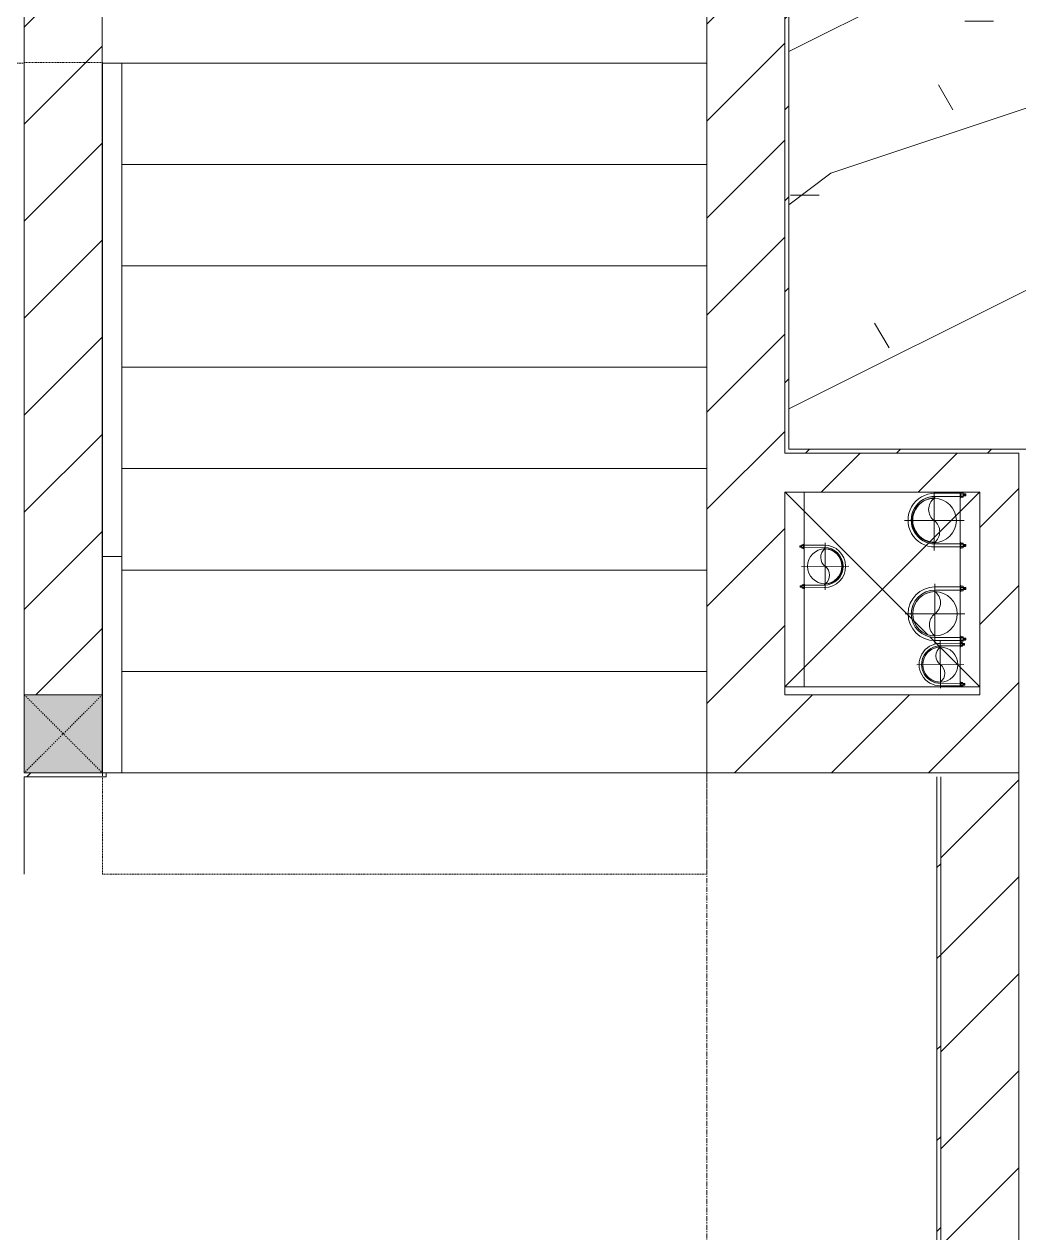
# Model space of a CAD drawing. Header units: millimetres. Extents: x 5357 to 259384, y -16348 to 109893.
# Drawn here: x 116502 to 119053, y 73337 to 76437 of the extents above; entities that cross this region are included whole.
import ezdxf

# ---------------------------------------------------------------- set-up
doc = ezdxf.new("R2010")
doc.units = ezdxf.units.MM
for name, pattern in [('Dash', [6, 3, -3]), ('Grid Line', [22.225, 12.7, -3.175, 3.175, -3.175]), ('IMPORT-CENTER _3_', [10.16, 6.35, -1.27, 1.27, -1.27]), ('Overhead', [3.96875, 2.38125, -1.5875])]:
    doc.linetypes.add(name, pattern=pattern)
for name, color, linetype, lineweight in [('0-1', 7, 'Continuous', 5), ('0-2', 53, 'Continuous', 9), ('A-FLOR', 192, 'Continuous', 9), ('A-FLOR-1', 53, 'Continuous', 9), ('A-FLOR-HRAL', 11, 'Continuous', 9), ('A-FLOR-PATT-1', 10, 'Continuous', 9), ('A-WALL', 113, 'Continuous', 9), ('A-WALL-3', 113, 'Continuous', 18), ('A-WALL-PATT', 111, 'Continuous', 9), ('A-WALL-PATT-2', 53, 'Continuous', 9), ('G-IMPT', 8, 'Continuous', 9), ('G-IMPT-2', 8, 'IMPORT-CENTER _3_', 9), ('I-WALL-1', 9, 'Continuous', 18), ('I-WALL-3', 2, 'Continuous', 18), ('M-EQPM', 50, 'Continuous', 9), ('S-COLS', 52, 'Continuous', 9), ('S-COLS-1', 253, 'Continuous', 5), ('S-COLS-5', 52, 'Continuous', 18), ('S-COLS-6', 52, 'Dash', 9), ('S-COLS-HDLN', 52, 'Dash', 9), ('S-GRID-1', 1, 'Grid Line', 9), ('S-STRS', 31, 'Continuous', 9), ('S-STRS-MBND', 31, 'Overhead', 9)]:
    doc.layers.add(name, color=color, linetype=linetype, lineweight=lineweight)
pattern_1 = [(45, (0, 0), (-116.67262, 116.67262), [])]
pattern_2 = [(45, (0, 0), (-124.4508, 124.4508), [])]

# ---------------------------------------------------------------- blocks, each defined once
blk = doc.blocks.new('NCV_TKTC_KET CAU_rvt-1-TKCS_MB CẢNH QUAN CÂY XANH')
at = {"layer": 'A-FLOR-1'}
blk.add_line((118952.5, 74737.4), (118452.6, 74737.4), dxfattribs=at)
blk = doc.blocks.new('NCV_TKTC_TANG 1_rvt-1-TKCS_MB CẢNH QUAN CÂY XANH')
at = {"layer": 'A-FLOR-PATT-1'}
h = blk.add_hatch(dxfattribs=at)
h.set_pattern_fill('FP_8', color=256, style=0, pattern_type=2)
h.set_pattern_definition([(0, (0, 0), (1788.16, 447.04), [73.762, -1267.358, 73.762, -1267.358, -7152.64]), (0, (0, 0), (1788.16, 447.04), [-2682.24, 73.762, -2608.478, 73.762, -1267.358, -3129.28]), (0, (0, 0), (1788.16, 447.04), [-6705.6, 73.762, -820.318, 73.762, -2161.438]), (120, (670.56, 223.5), (-1281.228, 1325.072), [73.762, -1267.358, 73.762, -8419.998]), (120, (670.56, 223.5), (-1281.228, 1325.072), [-1414.882, -1267.358, 73.762, -2608.478, -4470.4]), (120, (670.56, 223.5), (-1281.228, 1325.072), [-5364.48, 73.762, -1267.358, 73.762, -3055.518]), (120, (670.56, 223.5), (-1281.228, 1325.072), [-6779.362, -820.318, 73.762, -2161.438]), (240, (894.1, 1117.6), (-506.932, -1772.112), [73.762, -1267.358, 73.762, -8419.998]), (240, (894.1, 1117.6), (-506.932, -1772.112), [-1414.882, -1267.358, 73.762, -2608.478, -4470.4]), (240, (894.1, 1117.6), (-506.932, -1772.112), [-5364.48, 73.762, -1267.358, 73.762, -3055.518]), (240, (894.1, 1117.6), (-506.932, -1772.112), [-6779.362, -820.318, 73.762, -2161.438])])
h.paths.add_polyline_path([(119192.6, 75336.9), (119952.6, 75336.9), (119952.6, 75346.9), (120052.6, 75346.9), (120053.9, 75592), (121652.6, 75592), (121652.6, 75346.9), (122752.6, 75346.9), (122752.6, 77876.9), (122242.6, 77876.9), (122242.6, 78026.9), (122042.5, 78026.9), (122042.5, 77576.6), (121592.5, 77576.6), (121592.5, 76088), (121588.7, 76059.3), (121577.6, 76032.5), (121558.7, 76008.5), (121536.9, 75991.8), (121510.1, 75980.7), (121481.4, 75976.9), (120052.6, 75977.1), (120025.2, 75980.7), (119998.4, 75991.8), (119975.4, 76009.5), (119957.7, 76032.5), (119946.6, 76059.3), (119942.8, 76088), (119942.8, 77576.6), (119492.8, 77576.6), (119492.8, 78026.9), (119012.6, 78026.9), (119012.6, 76526.9), (118462.6, 76526.9), (118462.6, 75346.9), (119152.6, 75346.9), (119152.6, 75336.9)])
h = blk.add_hatch(dxfattribs=at)
h.set_pattern_fill('FP_4', color=256, style=0, pattern_type=2)
h.set_pattern_definition([(216.87, (366.52, 916.3), (2748.89673, 1832.6049), [458.15, -4123.35]), (206.565, (916.3, 641.4), (-916.3012, -916.2996), [1024.455, -1024.455]), (198.435, (916.3, 183.26), (-1832.59854, -916.30195), [579.52, -2318.076])])
h.paths.add_polyline_path([(119192.6, 75336.9), (119952.6, 75336.9), (119952.6, 75346.9), (120052.6, 75346.9), (120053.9, 75592), (121652.6, 75592), (121652.6, 75346.9), (122752.6, 75346.9), (122752.6, 77876.9), (122242.6, 77876.9), (122242.6, 78026.9), (122042.5, 78026.9), (122042.5, 77576.6), (121592.5, 77576.6), (121592.5, 76088), (121588.7, 76059.3), (121577.6, 76032.5), (121558.7, 76008.5), (121536.9, 75991.8), (121510.1, 75980.7), (121481.4, 75976.9), (120052.6, 75977.1), (120025.2, 75980.7), (119998.4, 75991.8), (119975.4, 76009.5), (119957.7, 76032.5), (119946.6, 76059.3), (119942.8, 76088), (119942.8, 77576.6), (119492.8, 77576.6), (119492.8, 78026.9), (119012.6, 78026.9), (119012.6, 76526.9), (118462.6, 76526.9), (118462.6, 75346.9), (119152.6, 75346.9), (119152.6, 75336.9)])
at = {"layer": 'A-WALL-PATT-2'}
h = blk.add_hatch(dxfattribs=at)
h.set_pattern_fill('FP_10', color=256, style=0, pattern_type=2)
h.set_pattern_definition(pattern_1)
h.paths.add_polyline_path([(118462.6, 75346.9), (118462.6, 77936.9), (118452.6, 77936.9), (118452.6, 75346.9)])
h = blk.add_hatch(dxfattribs=at)
h.set_pattern_fill('FP_10', color=256, style=0, pattern_type=2)
h.set_pattern_definition(pattern_1)
h.paths.add_polyline_path([(119152.6, 75336.9), (119152.6, 75346.9), (118452.6, 75346.9), (118452.6, 75336.9), (119137.9, 75336.9)])
h.paths.add_polyline_path([(119952.6, 75336.9), (122752.6, 75336.9), (122752.6, 75346.9), (119952.6, 75346.9)])
at = {"layer": 'I-WALL-1'}
for p, q in [((118452.6, 77936.9), (118452.6, 75346.9)), ((118462.6, 75346.9), (118462.6, 77926.9)), ((118452.6, 75346.9), (118452.6, 75336.9)), ((118452.6, 75336.9), (119052.6, 75336.9)), ((119152.6, 75346.9), (118462.6, 75346.9))]:
    blk.add_line(p, q, dxfattribs=at)
blk = doc.blocks.new('Top Rail Type - Top Rail_Internal_-1748001-TKCS_MB CẢNH QUAN CÂY XANH')
at = {"layer": 'A-FLOR-HRAL'}
for p, q in [((116703, 76336.9), (116753, 76336.9)), ((116703, 75071.6), (116703, 76336.9)), ((116753, 76336.9), (116753, 75071.6)), ((116753, 75071.6), (116703, 75071.6))]:
    blk.add_line(p, q, dxfattribs=at)
blk = doc.blocks.new('Top Rail Type - Top Rail_Internal_-V193-TKCS_MB CẢNH QUAN CÂY XANH')
at = {"layer": 'A-FLOR-HRAL'}
for p, q in [((116753, 76336.9), (116703, 76336.9)), ((116703, 76336.9), (116703, 74516.9)), ((116753, 76336.9), (116753, 74516.9)), ((116753, 74516.9), (116703, 74516.9))]:
    blk.add_line(p, q, dxfattribs=at)
blk = doc.blocks.new('TKTC_XREF_251221_MB TANG 1 - TKTC_XREF_260130_MB TANG 1_dwg_CUM U_DN100-4202115-TKCS_MB CẢNH QUAN CÂY XANH')
at = {"layer": 'G-IMPT'}
blk.add_hatch(color=256, dxfattribs=at).paths.add_polyline_path([(0, -61), (0, -57), (14.8, -55.1), (28.5, -49.4), (40.3, -40.3), (49.4, -28.5), (55.1, -14.8), (57, 0), (55.1, 14.8), (49.4, 28.5), (40.3, 40.3), (28.5, 49.4), (14.8, 55.1), (0, 57), (0, 61), (15.8, 58.9), (36.8, 48), (43.1, 43.1), (52.8, 30.5), (58.9, 15.8), (61, 0), (58.9, -15.8), (52.8, -30.5), (43.1, -43.1), (30.5, -52.8), (15.8, -58.9)])
for p, q in [((-79.1, 66.6), (-79.1, 63.4)), ((-76.6, 66.6), (-76.6, 63.4)), ((-74.6, 66.6), (-74.6, 63.4)), ((-72.7, 69.3), (-72.7, 60.7)), ((-66.9, 67.9), (-71.7, 67.9)), ((-66.9, 62.1), (-71.7, 62.1)), ((-65, 69), (0, 69)), ((-79.1, -63.4), (-79.1, -66.6)), ((-76.6, -63.4), (-76.6, -66.6)), ((-74.6, -63.4), (-74.6, -66.6)), ((-72.7, -60.7), (-72.7, -69.3)), ((-66.9, -62.1), (-71.7, -62.1)), ((-66.9, -67.9), (-71.7, -67.9)), ((-65, -69), (0, -69))]:
    blk.add_line(p, q, dxfattribs=at)
at = {"layer": 'G-IMPT', "flags": 128}
for points in [[(-72.7, 67.6), (-78.1, 67.6), (-78.1, 62.4), (-72.7, 62.4)], [(-71.7, 59.2), (-66.9, 59.2), (-66.9, 70.8), (-71.7, 70.8)], [(-66.9, 70.8), (-66.9, 72.7), (-65, 72.7), (-65, 57.3), (-66.9, 57.3), (-66.9, 59.2)], [(-65, 61), (0, 61), (0, 57)], [(-72.7, -62.4), (-78.1, -62.4), (-78.1, -67.6), (-72.7, -67.6)], [(-71.7, -70.8), (-66.9, -70.8), (-66.9, -59.2), (-71.7, -59.2)], [(-66.9, -59.2), (-66.9, -57.3), (-65, -57.3), (-65, -72.7), (-66.9, -72.7), (-66.9, -70.8)], [(-65, -61), (0, -61), (0, -57)]]:
    blk.add_lwpolyline(points, dxfattribs=at)
at = {"layer": 'G-IMPT'}
for centre, radius, start, end in [((-78.1, 66.6), 0.96, 90, 180), ((-78.1, 63.4), 0.96, 180, 270), ((-71.1, 69.3), 1.56, 112.6199, 247.3801), ((-67.9, 65), 4.8, 143.1301, 216.8699), ((-71.1, 60.7), 1.56, 112.6199, 247.3801), ((0, 0), 69, 270, 90), ((0, 0), 61, 270, 90), ((0, 0), 57, 270, 90), ((-78.1, -63.4), 0.96, 90, 180), ((-78.1, -66.6), 0.96, 180, 270), ((-71.1, -60.7), 1.56, 112.6199, 247.3801), ((-67.9, -65), 4.8, 143.1301, 216.8699), ((-71.1, -69.3), 1.56, 112.6199, 247.3801)]:
    blk.add_arc(centre, radius, start, end, dxfattribs=at)
blk = doc.blocks.new('TKTC_XREF_251221_MB TANG 1 - TKTC_XREF_260130_MB TANG 1_dwg_$cc-4202117-TKCS_MB CẢNH QUAN CÂY XANH')
at = {"layer": 'G-IMPT'}
blk.add_circle((0, 0), 0.5, dxfattribs=at)
for centre, radius, start, end in [((0, 0), 0.5, 90, 270), ((0.188, 0.25), 0.313, 126.8699, 233.1301), ((-0.188, -0.25), 0.313, 306.8699, 53.1301)]:
    blk.add_arc(centre, radius, start, end, dxfattribs=at)
at = {"layer": 'G-IMPT-2'}
for p, q in [((0, -0.673), (0, 0.673)), ((-0.673, 0), (0.673, 0))]:
    blk.add_line(p, q, dxfattribs=at)
blk = doc.blocks.new('TKTC_XREF_251221_MB TANG 1 - TKTC_XREF_260130_MB TANG 1_dwg_$cc-V318-TKCS_MB CẢNH QUAN CÂY XANH')
at = {"layer": 'G-IMPT'}
blk.add_circle((0, 0), 0.5, dxfattribs=at)
for centre, radius, start, end in [((0, 0), 0.5, 90, 270), ((0.188, 0.25), 0.313, 126.8699, 233.1301), ((-0.188, -0.25), 0.313, 306.8699, 53.1301)]:
    blk.add_arc(centre, radius, start, end, dxfattribs=at)
at = {"layer": 'G-IMPT-2'}
for p, q in [((0, -0.673), (0, 0.643)), ((-0.673, 0), (0.673, 0))]:
    blk.add_line(p, q, dxfattribs=at)
blk = doc.blocks.new('TKTC_XREF_251221_MB TANG 1 - TKTC_XREF_260130_MB TANG 1_dwg_$cc-4202118-TKCS_MB CẢNH QUAN CÂY XANH')
at = {"layer": 'G-IMPT'}
blk.add_circle((0, 0), 0.5, dxfattribs=at)
for centre, radius, start, end in [((0, 0), 0.5, 90, 270), ((0.188, 0.25), 0.313, 126.8699, 233.1301), ((-0.188, -0.25), 0.313, 306.8699, 53.1301)]:
    blk.add_arc(centre, radius, start, end, dxfattribs=at)
at = {"layer": 'G-IMPT-2'}
for p, q in [((0, -0.673), (0, 0.673)), ((-0.673, 0), (0.673, 0))]:
    blk.add_line(p, q, dxfattribs=at)
blk = doc.blocks.new('TKTC_XREF_251221_MB TANG 1 - TKTC_XREF_260130_MB TANG 1_dwg_$cc-4202122-TKCS_MB CẢNH QUAN CÂY XANH')
at = {"layer": 'G-IMPT'}
blk.add_circle((0, 0), 0.5, dxfattribs=at)
for centre, radius, start, end in [((0, 0), 0.5, 90, 270), ((0.188, 0.25), 0.313, 126.8699, 233.1301), ((-0.188, -0.25), 0.313, 306.8699, 53.1301)]:
    blk.add_arc(centre, radius, start, end, dxfattribs=at)
at = {"layer": 'G-IMPT-2'}
for p, q in [((0, -0.673), (0, 0.673)), ((-0.673, 0), (0.673, 0))]:
    blk.add_line(p, q, dxfattribs=at)
blk = doc.blocks.new('TKTC_XREF_251221_MB TANG 1 - TKTC_XREF_260130_MB TANG 1_dwg_CUM U_DN100-4202112-TKCS_MB CẢNH QUAN CÂY XANH')
at = {"layer": 'G-IMPT'}
blk.add_hatch(color=256, dxfattribs=at).paths.add_polyline_path([(0, 61), (0, 57), (14.8, 55.1), (28.5, 49.4), (40.3, 40.3), (49.4, 28.5), (55.1, 14.8), (57, 0), (55.1, -14.8), (49.4, -28.5), (40.3, -40.3), (28.5, -49.4), (14.8, -55.1), (0, -57), (0, -61), (15.8, -58.9), (30.5, -52.8), (43.1, -43.1), (52.8, -30.5), (58.9, -15.8), (61, 0), (58.9, 15.8), (52.8, 30.5), (43.1, 43.1), (30.5, 52.8), (15.8, 58.9)])
for p, q in [((-79.1, 66.6), (-79.1, 63.4)), ((-76.6, 66.6), (-76.6, 63.4)), ((-74.6, 66.6), (-74.6, 63.4)), ((-72.7, 69.3), (-72.7, 60.7)), ((-66.9, 67.9), (-71.7, 67.9)), ((-65, 69), (0, 69)), ((-66.9, 62.1), (-71.7, 62.1)), ((-72.7, -60.7), (-72.7, -69.3)), ((-66.9, -62.1), (-71.7, -62.1)), ((-79.1, -63.4), (-79.1, -66.6)), ((-76.6, -63.4), (-76.6, -66.6)), ((-74.6, -63.4), (-74.6, -66.6)), ((-66.9, -67.9), (-71.7, -67.9)), ((-65, -69), (0, -69))]:
    blk.add_line(p, q, dxfattribs=at)
at = {"layer": 'G-IMPT', "flags": 128}
for points in [[(-72.7, 67.6), (-78.1, 67.6), (-78.1, 62.4), (-72.7, 62.4)], [(-71.7, 59.2), (-66.9, 59.2), (-66.9, 70.8), (-71.7, 70.8)], [(-66.9, 70.8), (-66.9, 72.7), (-65, 72.7), (-65, 57.3), (-66.9, 57.3), (-66.9, 59.2)], [(-65, 61), (0, 61), (0, 57)], [(-71.7, -70.8), (-66.9, -70.8), (-66.9, -59.2), (-71.7, -59.2)], [(-66.9, -59.2), (-66.9, -57.3), (-65, -57.3), (-65, -72.7), (-66.9, -72.7), (-66.9, -70.8)], [(-65, -61), (0, -61), (0, -57)], [(-72.7, -62.4), (-78.1, -62.4), (-78.1, -67.6), (-72.7, -67.6)]]:
    blk.add_lwpolyline(points, dxfattribs=at)
at = {"layer": 'G-IMPT'}
for centre, radius, start, end in [((-78.1, 66.6), 0.96, 90, 180), ((-78.1, 63.4), 0.96, 180, 270), ((-71.1, 69.3), 1.56, 112.6199, 247.3801), ((-67.9, 65), 4.8, 143.1301, 216.8699), ((0, 0), 69, 270, 90), ((-71.1, 60.7), 1.56, 112.6199, 247.3801), ((0, 0), 61, 270, 90), ((0, 0), 57, 270, 90), ((-71.1, -60.7), 1.56, 112.6199, 247.3801), ((-67.9, -65), 4.8, 143.1301, 216.8699), ((-78.1, -63.4), 0.96, 90, 180), ((-78.1, -66.6), 0.96, 180, 270), ((-71.1, -69.3), 1.56, 112.6199, 247.3801)]:
    blk.add_arc(centre, radius, start, end, dxfattribs=at)
blk = doc.blocks.new('TKTC_XREF_251221_MB TANG 1 - TKTC_XREF_260130_MB TANG 1_dwg_CUM U_DN100-V319-TKCS_MB CẢNH QUAN CÂY XANH')
at = {"layer": 'G-IMPT'}
blk.add_hatch(color=256, dxfattribs=at).paths.add_polyline_path([(0, 61), (0, 57), (14.8, 55.1), (28.5, 49.4), (40.3, 40.3), (49.4, 28.5), (55.1, 14.8), (57, 0), (55.1, -14.8), (49.4, -28.5), (40.3, -40.3), (28.5, -49.4), (14.8, -55.1), (0, -57), (0, -61), (15.8, -58.9), (30.5, -52.8), (43.1, -43.1), (52.8, -30.5), (58.9, -15.8), (61, 0), (58.9, 15.8), (52.8, 30.5), (43.1, 43.1), (30.5, 52.8), (15.8, 58.9)])
for p, q in [((-79.1, 66.6), (-79.1, 63.4)), ((-76.6, 66.6), (-76.6, 63.4)), ((-74.6, 66.6), (-74.6, 63.4)), ((-72.7, 69.3), (-72.7, 60.7)), ((-66.9, 67.9), (-71.7, 67.9)), ((-65, 69), (0, 69)), ((-66.9, 62.1), (-71.7, 62.1)), ((-72.7, -60.7), (-72.7, -69.3)), ((-66.9, -62.1), (-71.7, -62.1)), ((-79.1, -63.4), (-79.1, -66.6)), ((-76.6, -63.4), (-76.6, -66.6)), ((-74.6, -63.4), (-74.6, -66.6)), ((-66.9, -67.9), (-71.7, -67.9)), ((-66.9, -72.7), (-66.9, -70.8)), ((-65, -69), (0, -69))]:
    blk.add_line(p, q, dxfattribs=at)
at = {"layer": 'G-IMPT', "flags": 128}
for points in [[(-72.7, 67.6), (-78.1, 67.6), (-78.1, 62.4), (-72.7, 62.4)], [(-71.7, 59.2), (-66.9, 59.2), (-66.9, 70.8), (-71.7, 70.8)], [(-66.9, 70.8), (-66.9, 72.7), (-65, 72.7), (-65, 57.3), (-66.9, 57.3), (-66.9, 59.2)], [(-65, 61), (0, 61), (0, 57)], [(-71.7, -70.8), (-66.9, -70.8), (-66.9, -59.2), (-71.7, -59.2)], [(-66.9, -59.2), (-66.9, -57.3), (-65, -57.3), (-65, -72.3)], [(-65, -61), (0, -61), (0, -57)], [(-72.7, -62.4), (-78.1, -62.4), (-78.1, -67.6), (-72.7, -67.6)]]:
    blk.add_lwpolyline(points, dxfattribs=at)
at = {"layer": 'G-IMPT'}
for centre, radius, start, end in [((-78.1, 66.6), 0.96, 90, 180), ((-78.1, 63.4), 0.96, 180, 270), ((-71.1, 69.3), 1.56, 112.6199, 247.3801), ((-67.9, 65), 4.8, 143.1301, 216.8699), ((0, 0), 69, 270, 90), ((-71.1, 60.7), 1.56, 112.6199, 247.3801), ((0, 0), 61, 270, 90), ((0, 0), 57, 270, 90), ((-71.1, -60.7), 1.56, 112.6199, 247.3801), ((-67.9, -65), 4.8, 143.1301, 216.8699), ((-78.1, -63.4), 0.96, 90, 180), ((-78.1, -66.6), 0.96, 180, 270), ((-71.1, -69.3), 1.56, 112.6199, 247.3801)]:
    blk.add_arc(centre, radius, start, end, dxfattribs=at)
blk = doc.blocks.new('TKTC_XREF_251221_MB TANG 1 - TKTC_XREF_260130_MB TANG 1_dwg-4202109-TKCS_MB CẢNH QUAN CÂY XANH')
at = {"layer": 'G-IMPT', "flags": 128}
for points in [[(-84649.4, -326109.7), (-84649.4, -326609.5), (-84699.1, -326609.2)], [(-84199.5, -326109.7), (-84199.5, -326609.5), (-84249.2, -326609.2), (-84249.2, -326109.7)]]:
    blk.add_lwpolyline(points, dxfattribs=at)
for name, p, xscale, yscale, zscale, rotation in [('TKTC_XREF_251221_MB TANG 1 - TKTC_XREF_260130_MB TANG 1_dwg_$cc-V318-TKCS_MB CẢNH QUAN CÂY XANH', (-84316.1, -326182.8), 113.7150000000092, 113.7150000000092, 113.7150000000092, 359.9990086636432), ('TKTC_XREF_251221_MB TANG 1 - TKTC_XREF_260130_MB TANG 1_dwg_CUM U_DN100-V319-TKCS_MB CẢNH QUAN CÂY XANH', (-84314.3, -326181.8), 0.9975000000000005, 0.9975000000000005, 0.9975000000000005, 180.000991338195), ('TKTC_XREF_251221_MB TANG 1 - TKTC_XREF_260130_MB TANG 1_dwg_$cc-4202118-TKCS_MB CẢNH QUAN CÂY XANH', (-84595.7, -326300.2), 90.00000000005119, 90.00000000005119, 90.00000000005119, 180.3740267799373), ('TKTC_XREF_251221_MB TANG 1 - TKTC_XREF_260130_MB TANG 1_dwg_CUM U_DN100-4202112-TKCS_MB CẢNH QUAN CÂY XANH', (-84314.2, -326421.9), 0.9974999999999965, 0.9974999999999965, 0.9974999999999965, 180.0009913385626), ('TKTC_XREF_251221_MB TANG 1 - TKTC_XREF_260130_MB TANG 1_dwg_$cc-4202117-TKCS_MB CẢNH QUAN CÂY XANH', (-84300.3, -326552.1), 90.00000000005119, 90.00000000005119, 90.00000000005119, 0.3740267799372842)]:
    blk.add_blockref(name, p, dxfattribs=dict(xscale=xscale, yscale=yscale, zscale=zscale, rotation=rotation))
at = {"extrusion": (0, 0, -1)}
for name, p, xscale, yscale, zscale, rotation in [('TKTC_XREF_251221_MB TANG 1 - TKTC_XREF_260130_MB TANG 1_dwg_CUM U_DN100-4202115-TKCS_MB CẢNH QUAN CÂY XANH', (84597.7, -326300.2), 0.7894736842105242, 0.7894736842105242, -0.7894736842105242, 179.6259732184666), ('TKTC_XREF_251221_MB TANG 1 - TKTC_XREF_260130_MB TANG 1_dwg_$cc-4202122-TKCS_MB CẢNH QUAN CÂY XANH', (84314.2, -326421.9), 113.7150000000092, 113.7150000000092, -113.7150000000092, 179.9990086636432), ('TKTC_XREF_251221_MB TANG 1 - TKTC_XREF_260130_MB TANG 1_dwg_CUM U_DN100-4202115-TKCS_MB CẢNH QUAN CÂY XANH', (84300.3, -326552.2), 0.7894736842105242, 0.7894736842105242, -0.7894736842105242, 359.6259732184666)]:
    blk.add_blockref(name, p, dxfattribs=dict(at, xscale=xscale, yscale=yscale, zscale=zscale, rotation=rotation))
blk = doc.blocks.new('TKTC_XREF_251221_MB TANG 1 - TKTC_XREF_251221_MB TANG 1-2038492-TKCS_MB CẢNH QUAN CÂY XANH')
blk.add_blockref('TKTC_XREF_251221_MB TANG 1 - TKTC_XREF_260130_MB TANG 1_dwg-4202109-TKCS_MB CẢNH QUAN CÂY XANH', (169499.1, 384109.7))
blk = doc.blocks.new('G1_SOF - BO TRU - 200x200-3051103-TKCS_MB CẢNH QUAN CÂY XANH')
at = {"layer": 'S-COLS-HDLN'}
for p, q in [((-100, -100), (100, 100)), ((100, -100), (-100, 100))]:
    blk.add_line(p, q, dxfattribs=at)

msp = doc.modelspace()

# ---------------------------------------------------------------- hatches: boundary and pattern name
at = {"layer": 'A-WALL-PATT'}
h = msp.add_hatch(dxfattribs=at)
h.set_pattern_fill('FP_1', color=256, style=0, pattern_type=2)
h.set_pattern_definition(pattern_2)
h.paths.add_polyline_path([(116702.6, 74716.9), (116702.6, 78036.9), (116502.6, 78036.9), (116502.6, 74716.9)])
h = msp.add_hatch(dxfattribs=at)
h.set_pattern_fill('FP_1', color=256, style=0, pattern_type=2)
h.set_pattern_definition(pattern_2)
h.paths.add_polyline_path([(118252.6, 74716.9), (118452.6, 74716.9), (118452.6, 77936.9), (118252.6, 77936.9), (118252.6, 75374.7)])
h = msp.add_hatch(dxfattribs=at)
h.set_pattern_fill('FP_1', color=256, style=0, pattern_type=2)
h.set_pattern_definition(pattern_2)
h.paths.add_polyline_path([(118452.6, 75236.9), (118952.5, 75236.9), (118952.5, 75336.9), (118452.6, 75336.9)])
h = msp.add_hatch(dxfattribs=at)
h.set_pattern_fill('FP_1', color=256, style=0, pattern_type=2)
h.set_pattern_definition(pattern_2)
h.paths.add_polyline_path([(118952.5, 74516.9), (119052.5, 74516.9), (119052.5, 75336.9), (118952.5, 75336.9), (118952.5, 74716.9)])
h = msp.add_hatch(dxfattribs=at)
h.set_pattern_fill('FP_1', color=256, style=0, pattern_type=2)
h.set_pattern_definition(pattern_2)
h.paths.add_polyline_path([(118532.6, 74516.9), (118952.5, 74516.9), (118952.5, 74716.9), (118252.6, 74716.9), (118252.6, 74516.9)])
h = msp.add_hatch(dxfattribs=at)
h.set_pattern_fill('FP_41', color=256, style=0, pattern_type=2)
h.set_pattern_definition(pattern_1)
h.paths.add_polyline_path([(116703, 74506.9), (116712.6, 74506.9), (116712.6, 74516.9), (116502.6, 74516.9), (116502.6, 74506.9)])
h = msp.add_hatch(dxfattribs=at)
h.set_pattern_fill('FP_41', color=256, style=0, pattern_type=2)
h.set_pattern_definition(pattern_1)
h.paths.add_polyline_path([(118842.5, 71711.9), (118852.5, 71711.9), (118852.5, 74506.9), (118842.5, 74506.9), (118842.5, 72416)])
h = msp.add_hatch(dxfattribs=at)
h.set_pattern_fill('FP_1', color=256, style=0, pattern_type=2)
h.set_pattern_definition(pattern_2)
h.paths.add_polyline_path([(119012.5, 70036.9), (119052.5, 70036.9), (119052.5, 70185.3), (118852.5, 70185.3), (118852.5, 70036.9)])
h.paths.add_polyline_path([(118852.5, 71275.3), (119052.5, 71275.3), (119052.5, 71511.9), (118852.5, 71511.9)])
h.paths.add_polyline_path([(118852.5, 71711.9), (119052.5, 71711.9), (119052.5, 74516.9), (118852.5, 74516.9), (118852.5, 71926.9)])
at = {"layer": 'S-COLS-1'}
msp.add_hatch(color=256, dxfattribs=at).paths.add_polyline_path([(116502.6, 74516.9), (116702.6, 74516.9), (116702.6, 74716.9), (116502.6, 74716.9)])

# ---------------------------------------------------------------- linework, layer by layer
at = {"layer": '0-2'}
for p, q in [((118452.6, 75237.4), (118778.3, 74911.6)), ((118952.5, 75237.4), (118824.8, 75109.6)), ((118821.8, 75106.6), (118452.6, 74737.4)), ((118824.8, 75109.6), (118821.8, 75106.6)), ((118780.5, 74909.4), (118784.4, 74905.5)), ((118784.4, 74905.5), (118818.2, 74871.7)), ((118824.3, 74865.6), (118847.7, 74842.2)), ((118847.7, 74842.2), (118850.3, 74839.6)), ((118850.3, 74839.6), (118952.5, 74737.4))]:
    msp.add_line(p, q, dxfattribs=at)
at = {"layer": 'A-FLOR'}
msp.add_line((118252.6, 74516.9), (116753, 74516.9), dxfattribs=at)
at = {"layer": 'A-WALL'}
for p, q in [((116502.6, 74716.9), (116702.6, 74716.9)), ((118852.5, 71275.3), (118852.5, 74506.9))]:
    msp.add_line(p, q, dxfattribs=at)
at = {"layer": 'A-WALL-3'}
for p, q in [((116502.6, 78036.9), (116502.6, 75138.3)), ((116702.6, 74716.9), (116702.6, 78036.9)), ((118252.6, 77936.9), (118252.6, 74516.9)), ((118452.6, 75336.9), (118452.6, 77936.9)), ((119052.5, 75336.9), (118452.6, 75336.9)), ((119052.5, 71711.9), (119052.5, 75336.9)), ((118452.6, 75236.9), (118952.5, 75236.9)), ((118452.6, 74716.9), (118452.6, 75236.9)), ((118952.5, 75236.9), (118952.5, 74716.9)), ((116502.6, 75036.9), (116502.6, 74716.9)), ((118952.5, 74716.9), (118452.6, 74716.9)), ((119052.5, 74516.9), (118252.6, 74516.9))]:
    msp.add_line(p, q, dxfattribs=at)
at = {"layer": 'I-WALL-3'}
for p, q in [((116702.6, 74516.9), (116502.6, 74516.9)), ((116502.6, 74506.9), (116712.6, 74506.9)), ((116712.6, 74506.9), (116712.6, 74516.9)), ((118842.5, 74506.9), (118842.5, 71711.9))]:
    msp.add_line(p, q, dxfattribs=at)
at = {"layer": 'S-COLS'}
msp.add_line((116702.6, 74716.9), (116502.6, 74716.9), dxfattribs=at)
at = {"layer": 'S-COLS-5'}
for p, q in [((116502.6, 74716.9), (116502.6, 74516.9)), ((116702.6, 74516.9), (116702.6, 74716.9)), ((116502.6, 74516.9), (116702.6, 74516.9))]:
    msp.add_line(p, q, dxfattribs=at)
at = {"layer": 'S-GRID-1'}
msp.add_line((118252.6, 20960.6), (118252.6, 80482.7), dxfattribs=at)
at = {"layer": 'S-STRS'}
for p, q in [((118252.6, 76336.9), (116753, 76336.9)), ((118252.6, 76076.9), (116753, 76076.9)), ((118252.6, 75816.9), (116753, 75816.9)), ((118252.6, 75556.9), (116753, 75556.9)), ((118252.6, 75296.9), (116753, 75296.9)), ((116502.6, 75036.9), (116502.6, 75138.3)), ((118252.6, 75036.9), (116753, 75036.9)), ((118252.6, 74776.9), (116753, 74776.9)), ((116502.6, 74256.9), (116502.6, 74506.9)), ((118252.6, 74516.9), (116753, 74516.9))]:
    msp.add_line(p, q, dxfattribs=at)
at = {"layer": 'S-STRS-MBND'}
for p, q in [((118253, 76336.9), (118253, 78036.9)), ((114952.6, 76336.9), (116502.6, 76336.9)), ((116502.6, 76339), (116703, 76339)), ((116502.6, 76336.9), (116502.6, 76339)), ((116502.6, 75138.3), (116502.6, 76336.9)), ((116703, 76339), (116703, 76336.9)), ((118253, 76336.9), (116703, 76336.9)), ((116703, 76336.9), (116703, 74256.9)), ((118253, 76336.9), (118253, 74256.9)), ((118253, 74256.9), (116703, 74256.9))]:
    msp.add_line(p, q, dxfattribs=at)

# ---------------------------------------------------------------- block references
at = {"layer": '0-1'}
for name in ['NCV_TKTC_KET CAU_rvt-1-TKCS_MB CẢNH QUAN CÂY XANH', 'NCV_TKTC_TANG 1_rvt-1-TKCS_MB CẢNH QUAN CÂY XANH']:
    msp.add_blockref(name, (0, 0), dxfattribs=at)
at = {"layer": 'A-FLOR-HRAL'}
for name in ['Top Rail Type - Top Rail_Internal_-1748001-TKCS_MB CẢNH QUAN CÂY XANH', 'Top Rail Type - Top Rail_Internal_-V193-TKCS_MB CẢNH QUAN CÂY XANH']:
    msp.add_blockref(name, (0, 0), dxfattribs=at)
at = {"layer": 'M-EQPM'}
msp.add_blockref('TKTC_XREF_251221_MB TANG 1 - TKTC_XREF_251221_MB TANG 1-2038492-TKCS_MB CẢNH QUAN CÂY XANH', (33652.6, 17236.9), dxfattribs=at)
at = {"layer": 'S-COLS-6', "rotation": 180}
msp.add_blockref('G1_SOF - BO TRU - 200x200-3051103-TKCS_MB CẢNH QUAN CÂY XANH', (116602.6, 74616.9), dxfattribs=at)

doc.saveas('drawing.dxf')
